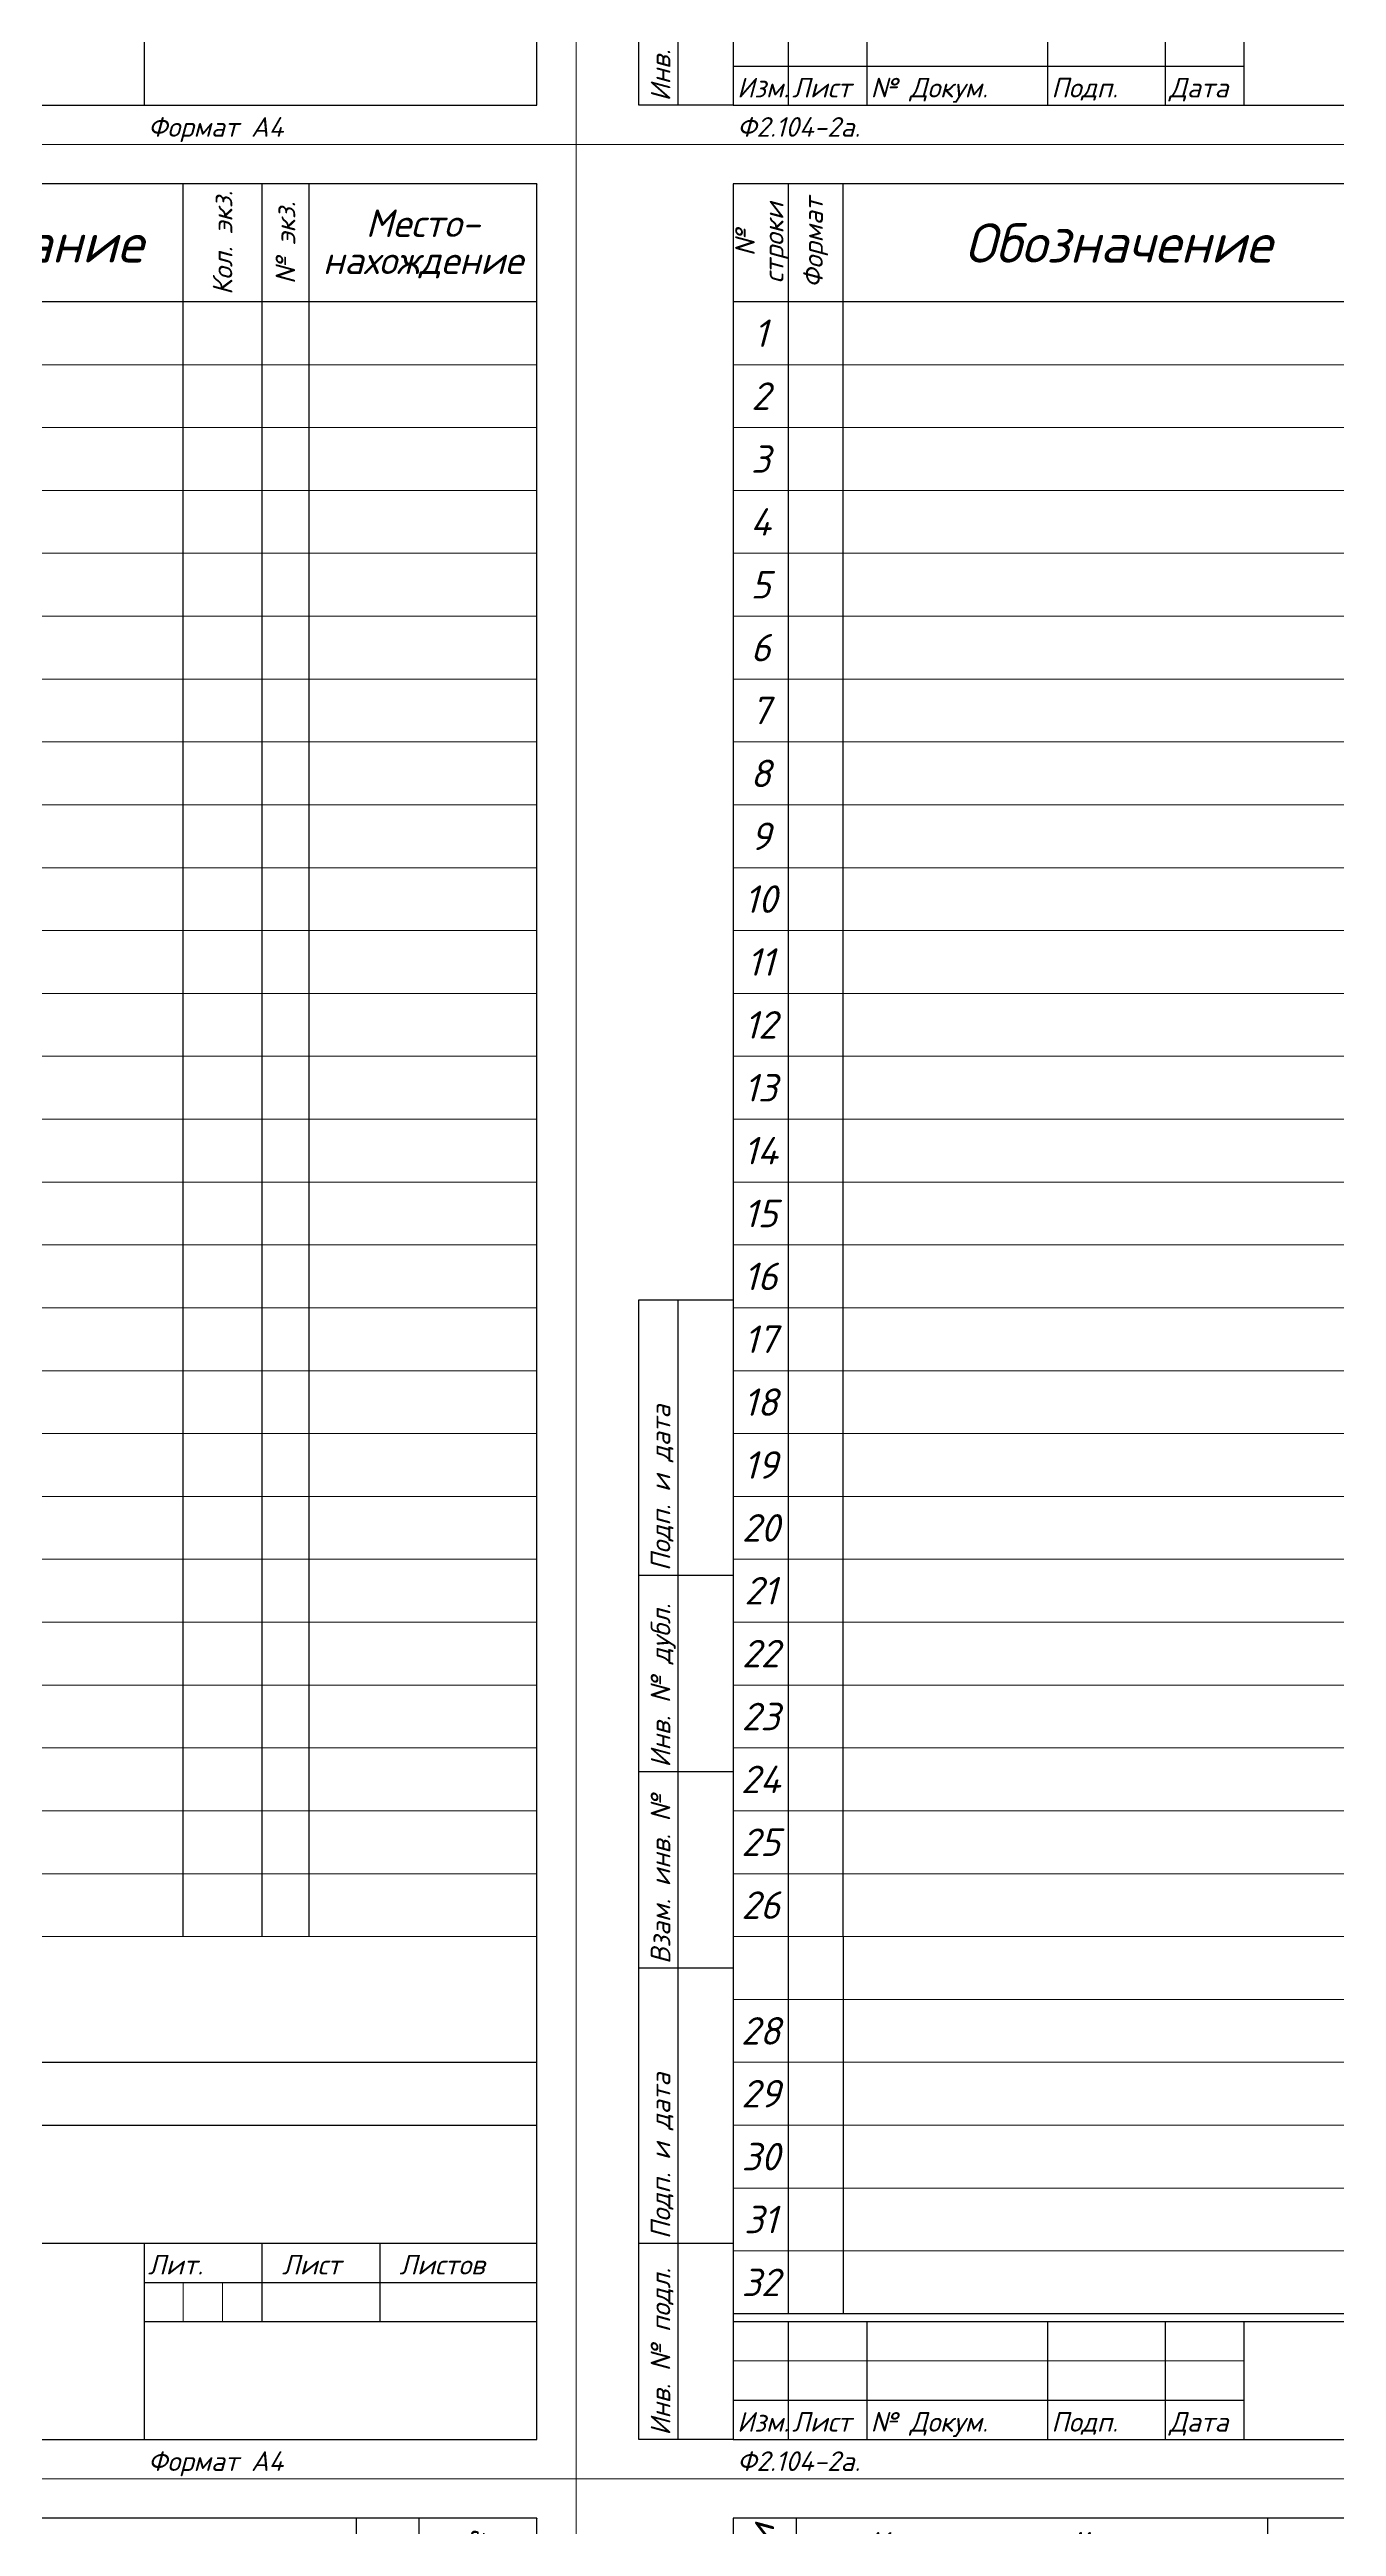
# Model space of a CAD drawing. Header units: millimetres. Extents: x 193 to 5157, y -4069 to 285.
# Drawn here: x 2776.1 to 2939.9, y -3777.9 to -3462.7 of the extents above; entities that cross this region are included whole.
import ezdxf
from ezdxf.enums import TextEntityAlignment as Align

# ---------------------------------------------------------------- set-up
doc = ezdxf.new("R2010")
doc.units = ezdxf.units.MM
doc.layers.add('4', color=4, linetype='Continuous', lineweight=15)
doc.layers.add('рамка', color=253, linetype='Continuous', lineweight=5)
doc.layers.add('Привязки', color=2, linetype='Continuous', lineweight=0, plot=False)
doc.styles.add('текст', font='isocpeui.ttf')

# ---------------------------------------------------------------- blocks, each defined once
blk = doc.blocks.new('*U43')
blk.add_line((155, 20), (155, 5))
blk.add_lwpolyline([(20, 5), (205, 5), (205, 292), (20, 292)], close=True)
at = {"layer": 'Привязки'}
blk.add_lwpolyline([(0, 0), (210, 0), (210, 297), (0, 297)], close=True, dxfattribs=at)
at = {"layer": 'рамка'}
blk.add_lwpolyline([(0, 297), (210, 297), (210, 0), (0, 0)], close=True, dxfattribs=at)
at = {"style": 'текст'}
blk.add_text('Формат A4', height=2.5, dxfattribs=at).set_placement((155.5, 1))
for tag, p, height in [('ПРИМЕНЯЕМОСТЬ', (19, 232.5), 2.5), ('ВЗАМИНВ№', (19, 65.5), 2.5), ('ДАТАУЧЁТА', (19, 30.5), 2.5), ('ИНВ№ДУБЛ', (205, 45), 0.0000114), ('ДАТАУЧЁТАДУБЛ', (205, 45), 0.0000114), ('СПРАВ№', (205, 45), 0.0000114), ('ИНВ№ПОДЛ', (19, 5.5), 2.5)]:
    blk.add_attdef(tag, p, '', height=height, rotation=90, dxfattribs=at)
for tag, height, p in [('30', 5, (145, 49)), ('27', 0.0000159, (205, 45)), ('28', 0.0000159, (205, 45)), ('29', 0.0000159, (205, 45)), ('ЛИСТ', 2.5, (177.5, 22.5)), ('ЛИСТОВ', 2.5, (195, 22.5))]:
    blk.add_attdef(tag, text='', height=height, dxfattribs=at).set_placement(p, align=Align.MIDDLE)
for tag, p, height in [('ИЗМ2', (20.5, 41), 2.5), ('ЛИСТИЗМ2', (27.5, 41), 2.5), ('№ДОКУМИЗМ2', (37.5, 41), 2.5), ('ПОДПИЗМ2', (60.5, 41), 2.5), ('ДАТАИЗМ2', (75.5, 41), 2.5), ('ОБОЗНАЧЕНИЕ', (90, 36), 5), ('ИЗМ1', (20.5, 36), 2.5), ('ЛИСТИЗМ1', (27.5, 36), 2.5), ('№ДОКУМИЗМ1', (37.5, 36), 2.5), ('ПОДПИЗМ1', (60.5, 36), 2.5), ('ДАТАИЗМ1', (75.5, 36), 2.5), ('РАЗРАБ', (37.5, 26), 2.5), ('ДАТАРАЗРАБ', (75.5, 26), 2.5), ('ПРОВ', (37.5, 21), 2.5), ('ДАТАПРОВ', (75.5, 21), 2.5), ('10', (20.5, 16), 2.5), ('11', (37.5, 16), 2.5), ('12', (60.5, 16), 2.5), ('13', (75.5, 16), 2.5), ('НКОНТР', (37.5, 11), 2.5), ('ДАТАНКОНТР', (75.5, 11), 2.5), ('УТВ', (37.5, 6), 2.5), ('ДАТАУТВ', (75.5, 6), 2.5)]:
    blk.add_attdef(tag, p, '', height=height, dxfattribs=at)
for tag, height, p in [('НАИМЕНОВАНИЕ1', 5, (120, 21)), ('НАИМЕНОВАНИЕ2', 3.5, (120, 16)), ('НАИМЕНОВАНИЕ3', 3.5, (120, 11)), ('ПРЕДПРИЯТИЕ', 3.5, (180, 11)), ('НАИМЕНОВАНИЕ4', 2.5, (120, 6))]:
    blk.add_attdef(tag, text='', height=height, dxfattribs=at).set_placement(p, align=Align.CENTER)
for tag, p in [('ЛИТЕРА', (157.5, 22)), ('ЛИТЕРА2', (162.5, 22)), ('ЛИТЕРА3', (167.5, 22))]:
    blk.add_attdef(tag, text='', height=2.5, dxfattribs=at).set_placement(p, align=Align.RIGHT)
for tag, p in [('ИНДЕКС', (157.5, 23)), ('ИНДЕКС2', (162.5, 23)), ('ИНДЕКС3', (167.5, 23))]:
    blk.add_attdef(tag, text='', height=2.5, dxfattribs=at).set_placement(p, align=Align.TOP_LEFT)
blk = doc.blocks.new('*U44')
for p, q in [((20, 45), (20, 5)), ((8, 5), (8, 30)), ((13, 5), (13, 30)), ((27, 20), (27, 5)), ((37, 20), (37, 5)), ((60, 20), (60, 5)), ((75, 20), (75, 5)), ((85, 20), (85, 5)), ((20, 10), (85, 10)), ((20, 5), (8, 5))]:
    blk.add_line(p, q)
blk.add_lwpolyline([(20, 5), (205, 5), (205, 292), (20, 292)], close=True)
at = {"layer": 'Привязки'}
blk.add_lwpolyline([(0, 0), (210, 0), (210, 297), (0, 297)], close=True, dxfattribs=at)
at = {"layer": 'рамка'}
blk.add_lwpolyline([(0, 297), (210, 297), (210, 0), (0, 0)], close=True, dxfattribs=at)
at = {"style": 'текст'}
blk.add_text('Инв. № подл.', height=2.5, rotation=90, dxfattribs=at).set_placement((12, 5.5))
for s, height, p in [('Изм.', 2.5, (20.5, 6)), ('Лист', 2.5, (27.5, 6)), ('№ Докум.', 2.5, (37.5, 6)), ('Подп.', 2.5, (60.5, 6)), ('Дата', 2.5, (75.5, 6)), ('Ф2.104-2.', 0.0005, (20, 5)), ('Ф2.104-2а.', 2.5, (20.5, 1))]:
    blk.add_text(s, height=height, dxfattribs=at).set_placement(p)
for tag, p, height in [('ПРИМЕНЯЕМОСТЬ', (20, 292), 0.0000208), ('ВЗАМИНВ№', (20, 292), 0.0000208), ('ДАТАУЧЁТА', (19, 30.5), 2.5), ('ИНВ№ПОДЛ', (19, 5.5), 2.5), ('ИНВ№ДУБЛ', (205, 20), 0.000000000142), ('ДАТАУЧЁТАДУБЛ', (205, 20), 0.000000000142), ('СПРАВ№', (205, 20), 0.000000000142)]:
    blk.add_attdef(tag, p, '', height=height, rotation=90, dxfattribs=at)
for tag, p, height in [('ДАТАПРОВ', (75.5, 21), 2.5), ('ИЗМ2', (20.5, 16), 2.5), ('ЛИСТИЗМ2', (27.5, 16), 2.5), ('ОБОЗНАЧЕНИЕ', (90, 11), 5), ('ИЗМ1', (20.5, 11), 2.5), ('ЛИСТИЗМ1', (27.5, 11), 2.5), ('№ДОКУМИЗМ1', (37.5, 11), 2.5), ('ПОДПИЗМ1', (60.5, 11), 2.5), ('ДАТАИЗМ1', (75.5, 11), 2.5), ('ДАТАНКОНТР', (75.5, 11), 2.5), ('ДАТАУТВ', (75.5, 6), 2.5), ('РАЗРАБ', (205, 5), 0.0000135), ('ПРОВ', (205, 5), 0.0000135), ('НКОНТР', (205, 5), 0.0000135), ('УТВ', (205, 5), 0.0000135), ('10', (205, 5), 0.0000135), ('11', (205, 5), 0.0000135), ('12', (205, 5), 0.0000135), ('13', (205, 5), 0.0000135), ('№ДОКУМИЗМ2', (205, 5), 0.0000135), ('ПОДПИЗМ2', (205, 5), 0.0000135), ('ДАТАИЗМ2', (205, 5), 0.0000135), ('ДАТАРАЗРАБ', (205, 5), 0.0000135)]:
    blk.add_attdef(tag, p, '', height=height, dxfattribs=at)
for tag, height, p in [('27', 0.0000159, (205, 20)), ('28', 0.0000159, (205, 20)), ('29', 0.0000159, (205, 20)), ('30', 0.0000625, (205, 20)), ('ЛИСТ', 2.5, (200, 10.5)), ('ЛИСТОВ', 0.0000135, (205, 5))]:
    blk.add_attdef(tag, text='', height=height, dxfattribs=at).set_placement(p, align=Align.MIDDLE)
for tag, height in [('НАИМЕНОВАНИЕ1', 0.000027), ('НАИМЕНОВАНИЕ2', 0.0000189), ('НАИМЕНОВАНИЕ3', 0.0000189), ('НАИМЕНОВАНИЕ4', 0.0000135), ('ПРЕДПРИЯТИЕ', 0.0000189)]:
    blk.add_attdef(tag, text='', height=height, dxfattribs=at).set_placement((205, 5), align=Align.CENTER)
for tag in ['ЛИТЕРА', 'ЛИТЕРА2', 'ЛИТЕРА3']:
    blk.add_attdef(tag, text='', height=0.0000135, dxfattribs=at).set_placement((205, 5), align=Align.RIGHT)
for tag in ['ИНДЕКС', 'ИНДЕКС2', 'ИНДЕКС3']:
    blk.add_attdef(tag, text='', height=0.0000135, dxfattribs=at).set_placement((205, 5), align=Align.TOP_LEFT)
blk = doc.blocks.new('БланкСпецификация2')
for p, q in [((0, -271), (-185, -271)), ((-179, -223), (-179, -271)), ((-173, -223), (-173, -271)), ((-165, -223), (-165, -271)), ((-95, -223), (-95, -271)), ((-32, -223), (-32, -271)), ((-22, -223), (-22, -271))]:
    blk.add_line(p, q)
at = {"layer": '4'}
for p, q in [((0, -223), (-185, -223)), ((0, -231), (-185, -231)), ((0, -239), (-185, -239)), ((0, -247), (-185, -247)), ((0, -255), (-185, -255)), ((0, -263), (-185, -263))]:
    blk.add_line(p, q, dxfattribs=at)
blk = doc.blocks.new('БланкСпецификация1')
for p, q in [((-179, 0), (-179, -223)), ((-173, -223), (-173, 0)), ((-165, 0), (-165, -223)), ((-95, 0), (-95, -223)), ((-32, -223), (-32, 0)), ((-22, 0), (-22, -223)), ((0, -15), (-185, -15))]:
    blk.add_line(p, q)
at = {"layer": '4'}
for p, q in [((0, -23), (-185, -23)), ((0, -31), (-185, -31)), ((0, -39), (-185, -39)), ((0, -47), (-185, -47)), ((0, -55), (-185, -55)), ((0, -63), (-185, -63)), ((0, -71), (-185, -71)), ((0, -79), (-185, -79)), ((0, -87), (-185, -87)), ((0, -95), (-185, -95)), ((0, -103), (-185, -103)), ((0, -111), (-185, -111)), ((0, -119), (-185, -119)), ((0, -127), (-185, -127)), ((0, -135), (-185, -135)), ((0, -143), (-185, -143)), ((0, -151), (-185, -151)), ((0, -159), (-185, -159)), ((0, -167), (-185, -167)), ((0, -175), (-185, -175)), ((0, -183), (-185, -183)), ((0, -191), (-185, -191)), ((0, -199), (-185, -199)), ((0, -207), (-185, -207)), ((0, -215), (-185, -215)), ((0, -223), (-185, -223))]:
    blk.add_line(p, q, dxfattribs=at)
at = {"style": 'текст'}
for s, height, p in [('Фоpмат', 2.5, (-182, -8)), ('Зона', 3.5, (-176, -8)), ('Поз.', 3.5, (-169, -8)), ('Кол.', 3.5, (-27, -8))]:
    blk.add_text(s, height=height, rotation=90, dxfattribs=at).set_placement(p, align=Align.MIDDLE)
for s, height, p in [('Обозначение', 5, (-130, -8)), ('Hаименование', 5, (-64, -8)), ('Пpиме-', 3.5, (-11, -5)), ('чание', 3.5, (-11, -10))]:
    blk.add_text(s, height=height, dxfattribs=at).set_placement(p, align=Align.MIDDLE)
blk = doc.blocks.new('БланкПЭ2')
for p, q in [((0, -271), (-185, -271)), ((-165, -223), (-165, -271)), ((-55, -223), (-55, -271)), ((-45, -223), (-45, -271))]:
    blk.add_line(p, q)
at = {"layer": '4'}
for p, q in [((0, -223), (-185, -223)), ((0, -231), (-185, -231)), ((0, -239), (-185, -239)), ((0, -247), (-185, -247)), ((0, -255), (-185, -255)), ((0, -263), (-185, -263))]:
    blk.add_line(p, q, dxfattribs=at)
blk = doc.blocks.new('БланкПЭ1')
for p, q in [((-165, 0), (-165, -223)), ((-55, 0), (-55, -223)), ((-45, -223), (-45, 0)), ((0, -15), (-185, -15))]:
    blk.add_line(p, q)
at = {"layer": '4'}
for p, q in [((0, -23), (-185, -23)), ((0, -31), (-185, -31)), ((0, -39), (-185, -39)), ((0, -47), (-185, -47)), ((0, -55), (-185, -55)), ((0, -63), (-185, -63)), ((0, -71), (-185, -71)), ((0, -79), (-185, -79)), ((0, -87), (-185, -87)), ((0, -95), (-185, -95)), ((0, -103), (-185, -103)), ((0, -111), (-185, -111)), ((0, -119), (-185, -119)), ((0, -127), (-185, -127)), ((0, -135), (-185, -135)), ((0, -143), (-185, -143)), ((0, -151), (-185, -151)), ((0, -159), (-185, -159)), ((0, -167), (-185, -167)), ((0, -175), (-185, -175)), ((0, -183), (-185, -183)), ((0, -191), (-185, -191)), ((0, -199), (-185, -199)), ((0, -207), (-185, -207)), ((0, -215), (-185, -215)), ((0, -223), (-185, -223))]:
    blk.add_line(p, q, dxfattribs=at)
at = {"style": 'текст'}
for s, height, p in [('обозна-', 3.5, (-175, -8)), ('чение', 3.5, (-175, -13)), ('Поз.', 3.5, (-175, -2)), ('Hаименование', 5, (-110, -8)), ('Кол.', 3.5, (-50, -8)), ('Пpимечание', 3.5, (-22, -8))]:
    blk.add_text(s, height=height, dxfattribs=at).set_placement(p, align=Align.MIDDLE)
blk = doc.blocks.new('БланкЛистИзм2')
for p, q in [((0, -271), (-185, -271)), ((-177, -231), (-177, -271)), ((-157, -231), (-157, -271)), ((-137, -231), (-137, -271)), ((-117, -231), (-117, -271)), ((-97, -231), (-97, -271)), ((-77, -231), (-77, -271)), ((-52, -231), (-52, -271)), ((-27, -231), (-27, -271)), ((-12, -231), (-12, -271))]:
    blk.add_line(p, q)
at = {"layer": '4'}
for p, q in [((0, -239), (-185, -239)), ((0, -247), (-185, -247)), ((0, -255), (-185, -255)), ((0, -263), (-185, -263))]:
    blk.add_line(p, q, dxfattribs=at)
blk = doc.blocks.new('БланкЛистИзм1')
for p, q in [((0, -6), (-185, -6)), ((0, -31), (-185, -31)), ((-177, -6), (-177, -231)), ((-97, -15), (-177, -15)), ((-157, -231), (-157, -15)), ((-137, -231), (-137, -15)), ((-117, -231), (-117, -15)), ((-97, -231), (-97, -6)), ((-77, -231), (-77, -6)), ((-52, -231), (-52, -6)), ((-27, -231), (-27, -6)), ((-12, -231), (-12, -6))]:
    blk.add_line(p, q)
at = {"layer": '4'}
for p, q in [((0, -39), (-185, -39)), ((0, -47), (-185, -47)), ((0, -55), (-185, -55)), ((0, -63), (-185, -63)), ((0, -71), (-185, -71)), ((0, -79), (-185, -79)), ((0, -87), (-185, -87)), ((0, -95), (-185, -95)), ((0, -103), (-185, -103)), ((0, -111), (-185, -111)), ((0, -119), (-185, -119)), ((0, -127), (-185, -127)), ((0, -135), (-185, -135)), ((0, -143), (-185, -143)), ((0, -151), (-185, -151)), ((0, -159), (-185, -159)), ((0, -167), (-185, -167)), ((0, -175), (-185, -175)), ((0, -183), (-185, -183)), ((0, -191), (-185, -191)), ((0, -199), (-185, -199)), ((0, -207), (-185, -207)), ((0, -215), (-185, -215)), ((0, -223), (-185, -223)), ((0, -231), (-185, -231))]:
    blk.add_line(p, q, dxfattribs=at)
at = {"style": 'текст'}
for s, height, p in [('Изм.', 2.5, (-181, -18)), ('Измененных', 2.5, (-167, -23)), ('Номера листов (страниц)', 2.5, (-137, -11)), ('Замененных', 2.5, (-147, -23)), ('Новых', 2.5, (-127, -23)), ('Лист регистрации изменений', 3.5, (-92, -3)), ('Аннулиро-', 2.5, (-107, -21)), ('ванных', 2.5, (-107, -25)), ('(страниц)', 2.5, (-87, -20)), ('в докум.', 2.5, (-87, -24)), ('листов', 2.5, (-87, -17)), ('Всего', 2.5, (-87, -12)), ('№ докум', 2.5, (-64, -18)), ('докум. и дата', 2.5, (-40, -25)), ('дительного ', 2.5, (-40, -21)), ('№ сопрово-', 2.5, (-40, -17)), ('Входящий', 2.5, (-40, -13)), ('Подпись', 2.5, (-20, -18)), ('Дата', 2.5, (-6, -18))]:
    blk.add_text(s, height=height, dxfattribs=at).set_placement(p, align=Align.MIDDLE)
blk = doc.blocks.new('БланкВедомость2')
for p, q in [((-178, -223), (-178, -271)), ((-171, -223), (-171, -271)), ((-101, -223), (-101, -271)), ((-45, -223), (-45, -271)), ((-35, -223), (-35, -271)), ((-29, -223), (-29, -271)), ((0, -271), (-185, -271))]:
    blk.add_line(p, q)
at = {"layer": '4'}
for p, q in [((0, -223), (-185, -223)), ((0, -231), (-185, -231)), ((0, -239), (-185, -239)), ((0, -247), (-185, -247)), ((0, -255), (-185, -255)), ((0, -263), (-185, -263))]:
    blk.add_line(p, q, dxfattribs=at)
at = {"style": 'текст'}
for s, p in [('28', (-181.5, -235)), ('29', (-181.5, -243)), ('30', (-181.5, -251)), ('31', (-181.5, -259)), ('32', (-181.5, -267))]:
    blk.add_text(s, height=3.5, dxfattribs=at).set_placement(p, align=Align.MIDDLE)
blk = doc.blocks.new('БланкВедомость1')
for p, q in [((-178, 0), (-178, -223)), ((-171, -223), (-171, 0)), ((-101, 0), (-101, -223)), ((-45, -223), (-45, 0)), ((-35, 0), (-35, -223)), ((-29, 0), (-29, -223)), ((0, -15), (-185, -15))]:
    blk.add_line(p, q)
at = {"layer": '4'}
for p, q in [((0, -23), (-185, -23)), ((0, -31), (-185, -31)), ((0, -39), (-185, -39)), ((0, -47), (-185, -47)), ((0, -55), (-185, -55)), ((0, -63), (-185, -63)), ((0, -71), (-185, -71)), ((0, -79), (-185, -79)), ((0, -87), (-185, -87)), ((0, -95), (-185, -95)), ((0, -103), (-185, -103)), ((0, -111), (-185, -111)), ((0, -119), (-185, -119)), ((0, -127), (-185, -127)), ((0, -135), (-185, -135)), ((0, -143), (-185, -143)), ((0, -151), (-185, -151)), ((0, -159), (-185, -159)), ((0, -167), (-185, -167)), ((0, -175), (-185, -175)), ((0, -183), (-185, -183)), ((0, -191), (-185, -191)), ((0, -199), (-185, -199)), ((0, -207), (-185, -207)), ((0, -215), (-185, -215)), ((0, -223), (-185, -223))]:
    blk.add_line(p, q, dxfattribs=at)
at = {"style": 'текст'}
for s, p in [('строки', (-179.5, -7.5)), ('Формат', (-174.5, -7.5)), ('Кол. экз.', (-40, -7.5)), ('№ экз.', (-32, -7.5)), ('№', (-183.5, -7.5))]:
    blk.add_text(s, height=2.5, rotation=90, dxfattribs=at).set_placement(p, align=Align.MIDDLE)
for s, height, p in [('Обозначение', 5, (-136, -7.5)), ('Hаименование', 5, (-73, -7.5)), ('Место-', 3.5, (-14.5, -5)), ('нахождение', 3.5, (-14.5, -10)), ('1', 3.5, (-181.5, -19)), ('2', 3.5, (-181.5, -27)), ('3', 3.5, (-181.5, -35)), ('4', 3.5, (-181.5, -43)), ('5', 3.5, (-181.5, -51)), ('6', 3.5, (-181.5, -59)), ('7', 3.5, (-181.5, -67)), ('8', 3.5, (-181.5, -75)), ('9', 3.5, (-181.5, -83)), ('10', 3.5, (-181.5, -91)), ('11', 3.5, (-181.5, -99)), ('12', 3.5, (-181.5, -107)), ('13', 3.5, (-181.5, -115)), ('14', 3.5, (-181.5, -123)), ('15', 3.5, (-181.5, -131)), ('16', 3.5, (-181.5, -139)), ('17', 3.5, (-181.5, -147)), ('18', 3.5, (-181.5, -155)), ('19', 3.5, (-181.5, -163)), ('20', 3.5, (-181.5, -171)), ('21', 3.5, (-181.5, -179)), ('22', 3.5, (-181.5, -187)), ('23', 3.5, (-181.5, -195)), ('24', 3.5, (-181.5, -203)), ('25', 3.5, (-181.5, -211)), ('26', 3.5, (-181.5, -219))]:
    blk.add_text(s, height=height, dxfattribs=at).set_placement(p, align=Align.MIDDLE)
blk = doc.blocks.new('БланкТБ1')
for p, q in [((-171, -223), (-171, 0)), ((-157, -223), (-157, 0)), ((-57, -223), (-57, 0)), ((-23, -223), (-23, 0)), ((0, -15), (-185, -15)), ((-57, -8), (-23, -8)), ((-37, -223), (-37, -8))]:
    blk.add_line(p, q)
at = {"layer": '4'}
for p, q in [((0, -23), (-185, -23)), ((0, -31), (-185, -31)), ((0, -39), (-185, -39)), ((0, -47), (-185, -47)), ((0, -55), (-185, -55)), ((0, -63), (-185, -63)), ((0, -71), (-185, -71)), ((0, -79), (-185, -79)), ((0, -87), (-185, -87)), ((0, -95), (-185, -95)), ((0, -103), (-185, -103)), ((0, -111), (-185, -111)), ((0, -119), (-185, -119)), ((0, -127), (-185, -127)), ((0, -135), (-185, -135)), ((0, -143), (-185, -143)), ((0, -151), (-185, -151)), ((0, -159), (-185, -159)), ((0, -167), (-185, -167)), ((0, -175), (-185, -175)), ((0, -183), (-185, -183)), ((0, -191), (-185, -191)), ((0, -199), (-185, -199)), ((0, -207), (-185, -207)), ((0, -215), (-185, -215)), ((0, -223), (-185, -223))]:
    blk.add_line(p, q, dxfattribs=at)
at = {"style": 'текст'}
for s, height, p in [('№ цепи', 2.5, (-178, -8)), ('Цвет', 2.5, (-164, -8)), ('Соединение', 5, (-107, -8)), ('Маpка', 2.5, (-47, -11)), ('Данные', 2.5, (-40, -2)), ('пpовода', 2.5, (-40, -6)), ('Сечение', 2.5, (-30, -11)), ('Пpиме-', 3.5, (-12, -5)), ('чание', 3.5, (-12, -10))]:
    blk.add_text(s, height=height, dxfattribs=at).set_placement(p, align=Align.MIDDLE)
blk = doc.blocks.new('БланкТБ2')
for p, q in [((0, -271), (-185, -271)), ((-171, -223), (-171, -271)), ((-157, -223), (-157, -271)), ((-57, -223), (-57, -271)), ((-37, -223), (-37, -271)), ((-23, -223), (-23, -271))]:
    blk.add_line(p, q)
at = {"layer": '4'}
for p, q in [((0, -223), (-185, -223)), ((0, -231), (-185, -231)), ((0, -239), (-185, -239)), ((0, -247), (-185, -247)), ((0, -255), (-185, -255)), ((0, -263), (-185, -263))]:
    blk.add_line(p, q, dxfattribs=at)
blk = doc.blocks.new('БланкУпаковка1')
for p, q in [((-177, 0), (-177, -223)), ((-117, 0), (-117, -223)), ((-23, 0), (-23, -223)), ((-15, 0), (-15, -223)), ((-23, -8), (-177, -8)), ((-139, -8), (-139, -223)), ((-131, -8), (-131, -223)), ((-79, -8), (-79, -223)), ((-31, -8), (-31, -223))]:
    blk.add_line(p, q)
blk.add_lwpolyline([(-185, -23), (0, -23)])
at = {"layer": '4'}
for points in [[(-185, -31), (0, -31)], [(-185, -39), (0, -39)], [(-185, -47), (0, -47)], [(-185, -55), (0, -55)], [(-185, -63), (0, -63)], [(-185, -71), (0, -71)], [(-185, -79), (0, -79)], [(-185, -87), (0, -87)], [(-185, -95), (0, -95)], [(-185, -103), (0, -103)], [(-185, -111), (0, -111)], [(-185, -119), (0, -119)], [(-185, -127), (0, -127)], [(-185, -135), (0, -135)], [(-185, -143), (0, -143)], [(-185, -151), (0, -151)], [(-185, -159), (0, -159)], [(-185, -167), (0, -167)], [(-185, -175), (0, -175)], [(-185, -183), (0, -183)], [(-185, -191), (0, -191)], [(-185, -199), (0, -199)], [(-185, -207), (0, -207)], [(-185, -215), (0, -215)], [(-185, -223), (0, -223)]]:
    blk.add_lwpolyline(points, dxfattribs=at)
at = {"style": 'текст'}
for s, height, p in [('№ стpоки', 3.5, (-181, -11.5)), ('Пpимечание', 2.5, (-7.5, -11.5)), ('Вес ящика', 2.5, (-21, -11.5)), ('бpутто', 2.5, (-17, -11.5)), ('Кол.', 3.5, (-135, -15.5)), ('Кол.', 3.5, (-27, -15.5))]:
    blk.add_text(s, height=height, rotation=90, dxfattribs=at).set_placement(p, align=Align.MIDDLE)
for s, height, p in [('Упаковочный ящик', 3.5, (-147, -4)), ('Изделие', 3.5, (-70, -4)), ('Маpки', 2.5, (-124, -10.5)), ('Обозначение', 3.5, (-158, -15.5)), ('pовочн', 2.5, (-124, -15.5)), ('Обозначение', 3.5, (-98, -15.5)), ('Hаименование', 3.5, (-55, -15.5)), ('№', 2.5, (-124, -20.5)), ('1', 3.5, (-181, -27)), ('2', 3.5, (-181, -35)), ('3', 3.5, (-181, -43)), ('4', 3.5, (-181, -51)), ('5', 3.5, (-181, -59)), ('6', 3.5, (-181, -67)), ('7', 3.5, (-181, -75)), ('8', 3.5, (-181, -83)), ('9', 3.5, (-181, -91)), ('10', 3.5, (-181, -99)), ('11', 3.5, (-181, -107)), ('12', 3.5, (-181, -115)), ('13', 3.5, (-181, -123)), ('14', 3.5, (-181, -131)), ('15', 3.5, (-181, -139)), ('16', 3.5, (-181, -147)), ('17', 3.5, (-181, -155)), ('18', 3.5, (-181, -163)), ('19', 3.5, (-181, -171)), ('20', 3.5, (-181, -179)), ('21', 3.5, (-181, -187)), ('22', 3.5, (-181, -195)), ('23', 3.5, (-181, -203)), ('24', 3.5, (-181, -211)), ('25', 3.5, (-181, -219))]:
    blk.add_text(s, height=height, dxfattribs=at).set_placement(p, align=Align.MIDDLE)
blk = doc.blocks.new('БланкУпаковка2')
for p, q in [((-177, -223), (-177, -271)), ((-139, -223), (-139, -271)), ((-131, -223), (-131, -271)), ((-117, -223), (-117, -271)), ((-79, -223), (-79, -271)), ((-31, -223), (-31, -271)), ((-23, -223), (-23, -271)), ((-15, -223), (-15, -271))]:
    blk.add_line(p, q)
blk.add_lwpolyline([(-185, -271), (0, -271)])
at = {"layer": '4'}
for points in [[(-185, -223), (0, -223)], [(-185, -231), (0, -231)], [(-185, -239), (0, -239)], [(-185, -247), (0, -247)], [(-185, -255), (0, -255)], [(-185, -263), (0, -263)]]:
    blk.add_lwpolyline(points, dxfattribs=at)
at = {"style": 'текст'}
for s, p in [('27', (-181, -235)), ('28', (-181, -243)), ('29', (-181, -251)), ('30', (-181, -259)), ('31', (-181, -267))]:
    blk.add_text(s, height=3.5, dxfattribs=at).set_placement(p, align=Align.MIDDLE)
blk = doc.blocks.new('*U45')
for p, q in [((85, 53), (205, 53)), ((20, 45), (205, 45)), ((85, 30), (155, 30)), ((155, 30), (155, 20)), ((155, 30), (205, 30)), ((170, 30), (170, 20)), ((185, 30), (185, 20)), ((155, 25), (205, 25)), ((155, 20), (205, 20)), ((155, 20), (155, 5))]:
    blk.add_line(p, q)
for points in [[(20, 5), (205, 5), (205, 292), (20, 292)], [(205, 45), (205, 45), (205, 45), (205, 45)], [(205, 45), (205, 45), (205, 45), (205, 45)], [(205, 45), (205, 45), (205, 45), (205, 45)]]:
    blk.add_lwpolyline(points, close=True)
at = {"layer": '4'}
for p, q in [((160, 25), (160, 20)), ((165, 25), (165, 20))]:
    blk.add_line(p, q, dxfattribs=at)
at = {"layer": 'Привязки'}
blk.add_lwpolyline([(0, 0), (210, 0), (210, 297), (0, 297)], close=True, dxfattribs=at)
at = {"layer": 'рамка'}
blk.add_lwpolyline([(0, 297), (210, 297), (210, 0), (0, 0)], close=True, dxfattribs=at)
blk.add_blockref('БланкВедомость1', (205, 292))
for name, xscale, yscale, zscale in [('БланкПЭ1', 0.0001818181818293851, 0.0001818181818293851, 0.0001818181818293851), ('БланкСпецификация1', 0.0001052631579057106, 0.0001052631579057106, 0.0001052631579057106), ('БланкЛистИзм1', 0.0001000000000033197, 0.0001000000000033197, 0.0001000000000033197), ('БланкТБ1', 8.333333332188886e-05, 8.333333332188886e-05, 8.333333332188886e-05), ('БланкУпаковка1', 7.142857143094261e-05, 7.142857143094261e-05, 7.142857143094261e-05), ('БланкВедомость2', 4.329020157456398e-05, 4.329020157456398e-05, 4.329020157456398e-05), ('БланкСпецификация2', 4.556852672976675e-09, 4.556852672976675e-09, 4.556852672976675e-09), ('БланкПЭ2', 7.870909257690073e-09, 7.870909257690073e-09, 7.870909257690073e-09), ('БланкЛистИзм2', 4.328995828473126e-09, 4.328995828473126e-09, 4.328995828473126e-09), ('БланкТБ2', 3.60751073458232e-09, 3.60751073458232e-09, 3.60751073458232e-09), ('БланкУпаковка2', 3.092139877480804e-09, 3.092139877480804e-09, 3.092139877480804e-09)]:
    blk.add_blockref(name, (205, 292), dxfattribs=dict(xscale=xscale, yscale=yscale, zscale=zscale))
at = {"style": 'текст'}
for s, p in [('Лит.', (155.5, 26)), ('Лист', (172.56, 26)), ('Листов', (187.5, 26)), ('Формат A4', (155.5, 1))]:
    blk.add_text(s, height=2.5, dxfattribs=at).set_placement(p)
for tag, p, height in [('ПРИМЕНЯЕМОСТЬ', (19, 232.5), 2.5), ('ВЗАМИНВ№', (19, 65.5), 2.5), ('ДАТАУЧЁТА', (19, 30.5), 2.5), ('ИНВ№ДУБЛ', (205, 45), 0.0000114), ('ДАТАУЧЁТАДУБЛ', (205, 45), 0.0000114), ('СПРАВ№', (205, 45), 0.0000114), ('ИНВ№ПОДЛ', (19, 5.5), 2.5)]:
    blk.add_attdef(tag, p, '', height=height, rotation=90, dxfattribs=at)
for tag, height, p in [('30', 5, (145, 49)), ('27', 0.0000159, (205, 45)), ('28', 0.0000159, (205, 45)), ('29', 0.0000159, (205, 45)), ('ЛИСТ', 2.5, (177.5, 22.5)), ('ЛИСТОВ', 2.5, (195, 22.5))]:
    blk.add_attdef(tag, text='', height=height, dxfattribs=at).set_placement(p, align=Align.MIDDLE)
for tag, p, height in [('ИЗМ2', (20.5, 41), 2.5), ('ЛИСТИЗМ2', (27.5, 41), 2.5), ('№ДОКУМИЗМ2', (37.5, 41), 2.5), ('ПОДПИЗМ2', (60.5, 41), 2.5), ('ДАТАИЗМ2', (75.5, 41), 2.5), ('ОБОЗНАЧЕНИЕ', (90, 36), 5), ('ИЗМ1', (20.5, 36), 2.5), ('ЛИСТИЗМ1', (27.5, 36), 2.5), ('№ДОКУМИЗМ1', (37.5, 36), 2.5), ('ПОДПИЗМ1', (60.5, 36), 2.5), ('ДАТАИЗМ1', (75.5, 36), 2.5), ('РАЗРАБ', (37.5, 26), 2.5), ('ДАТАРАЗРАБ', (75.5, 26), 2.5), ('ПРОВ', (37.5, 21), 2.5), ('ДАТАПРОВ', (75.5, 21), 2.5), ('10', (20.5, 16), 2.5), ('11', (37.5, 16), 2.5), ('12', (60.5, 16), 2.5), ('13', (75.5, 16), 2.5), ('НКОНТР', (37.5, 11), 2.5), ('ДАТАНКОНТР', (75.5, 11), 2.5), ('УТВ', (37.5, 6), 2.5), ('ДАТАУТВ', (75.5, 6), 2.5)]:
    blk.add_attdef(tag, p, '', height=height, dxfattribs=at)
for tag, height, p in [('НАИМЕНОВАНИЕ1', 5, (120, 21)), ('НАИМЕНОВАНИЕ2', 3.5, (120, 16)), ('НАИМЕНОВАНИЕ3', 3.5, (120, 11)), ('ПРЕДПРИЯТИЕ', 3.5, (180, 11)), ('НАИМЕНОВАНИЕ4', 2.5, (120, 6))]:
    blk.add_attdef(tag, text='', height=height, dxfattribs=at).set_placement(p, align=Align.CENTER)
for tag, p in [('ЛИТЕРА', (157.5, 22)), ('ЛИТЕРА2', (162.5, 22)), ('ЛИТЕРА3', (167.5, 22))]:
    blk.add_attdef(tag, text='', height=2.5, dxfattribs=at).set_placement(p, align=Align.RIGHT)
for tag, p in [('ИНДЕКС', (157.5, 23)), ('ИНДЕКС2', (162.5, 23)), ('ИНДЕКС3', (167.5, 23))]:
    blk.add_attdef(tag, text='', height=2.5, dxfattribs=at).set_placement(p, align=Align.TOP_LEFT)
blk = doc.blocks.new('*U46')
for p, q in [((20, 292), (20, 292)), ((20, 292), (20, 292)), ((20, 292), (20, 292)), ((20, 292), (20, 292)), ((20, 292), (20, 292)), ((20, 292), (20, 292)), ((20, 292), (20, 292)), ((8, 115), (8, 150)), ((8, 150), (20, 150)), ((13, 115), (13, 150)), ((8, 90), (8, 115)), ((8, 115), (20, 115)), ((13, 90), (13, 115)), ((8, 65), (8, 90)), ((8, 90), (20, 90)), ((13, 65), (13, 90)), ((8, 30), (8, 65)), ((8, 65), (20, 65)), ((13, 30), (13, 65)), ((20, 45), (20, 5)), ((8, 5), (8, 30)), ((8, 30), (20, 30)), ((13, 5), (13, 30)), ((20, 20), (205, 20)), ((27, 20), (27, 5)), ((37, 20), (37, 5)), ((60, 20), (60, 5)), ((75, 20), (75, 5)), ((85, 20), (85, 5)), ((20, 10), (85, 10)), ((20, 5), (8, 5))]:
    blk.add_line(p, q)
blk.add_lwpolyline([(20, 5), (205, 5), (205, 292), (20, 292)], close=True)
at = {"layer": '4'}
blk.add_line((20, 15), (85, 15), dxfattribs=at)
at = {"layer": 'Привязки'}
blk.add_lwpolyline([(0, 0), (210, 0), (210, 297), (0, 297)], close=True, dxfattribs=at)
at = {"layer": 'рамка'}
blk.add_lwpolyline([(0, 297), (210, 297), (210, 0), (0, 0)], close=True, dxfattribs=at)
blk.add_blockref('БланкВедомость1', (205, 292))
at = {"xscale": 0.9999936446547508, "yscale": 0.9999936446547508}
blk.add_blockref('БланкВедомость2', (205, 292), dxfattribs=at)
at = {"style": 'текст'}
for s, height, p in [('Справ. №', 0.0000208, (20, 292)), ('Перв. примен.', 0.0000208, (20, 292)), ('Подп. и дата', 2.5, (12, 115.5)), ('Инв. № дубл.', 2.5, (12, 90.5)), ('Взам. инв. №', 2.5, (12, 65.5)), ('Подп. и дата', 2.5, (12, 30.5)), ('Инв. № подл.', 2.5, (12, 5.5))]:
    blk.add_text(s, height=height, rotation=90, dxfattribs=at).set_placement(p)
for s, height, p in [('Изм.', 2.5, (20.5, 6)), ('Лист', 2.5, (27.5, 6)), ('№ Докум.', 2.5, (37.5, 6)), ('Подп.', 2.5, (60.5, 6)), ('Дата', 2.5, (75.5, 6)), ('Ф2.104-2.', 0.0005, (20, 5)), ('Ф2.104-2а.', 2.5, (20.5, 1))]:
    blk.add_text(s, height=height, dxfattribs=at).set_placement(p)
for tag, p, height in [('ПРИМЕНЯЕМОСТЬ', (20, 292), 0.0000208), ('ВЗАМИНВ№', (20, 292), 0.0000208), ('ДАТАУЧЁТА', (19, 30.5), 2.5), ('ИНВ№ПОДЛ', (19, 5.5), 2.5), ('ИНВ№ДУБЛ', (205, 20), 0.000000000142), ('ДАТАУЧЁТАДУБЛ', (205, 20), 0.000000000142), ('СПРАВ№', (205, 20), 0.000000000142)]:
    blk.add_attdef(tag, p, '', height=height, rotation=90, dxfattribs=at)
for tag, p, height in [('ДАТАПРОВ', (75.5, 21), 2.5), ('ИЗМ2', (20.5, 16), 2.5), ('ЛИСТИЗМ2', (27.5, 16), 2.5), ('ОБОЗНАЧЕНИЕ', (90, 11), 5), ('ИЗМ1', (20.5, 11), 2.5), ('ЛИСТИЗМ1', (27.5, 11), 2.5), ('№ДОКУМИЗМ1', (37.5, 11), 2.5), ('ПОДПИЗМ1', (60.5, 11), 2.5), ('ДАТАИЗМ1', (75.5, 11), 2.5), ('ДАТАНКОНТР', (75.5, 11), 2.5), ('ДАТАУТВ', (75.5, 6), 2.5), ('РАЗРАБ', (205, 5), 0.0000135), ('ПРОВ', (205, 5), 0.0000135), ('НКОНТР', (205, 5), 0.0000135), ('УТВ', (205, 5), 0.0000135), ('10', (205, 5), 0.0000135), ('11', (205, 5), 0.0000135), ('12', (205, 5), 0.0000135), ('13', (205, 5), 0.0000135), ('№ДОКУМИЗМ2', (205, 5), 0.0000135), ('ПОДПИЗМ2', (205, 5), 0.0000135), ('ДАТАИЗМ2', (205, 5), 0.0000135), ('ДАТАРАЗРАБ', (205, 5), 0.0000135)]:
    blk.add_attdef(tag, p, '', height=height, dxfattribs=at)
for tag, height, p in [('27', 0.0000159, (205, 20)), ('28', 0.0000159, (205, 20)), ('29', 0.0000159, (205, 20)), ('30', 0.0000625, (205, 20)), ('ЛИСТ', 2.5, (200, 10.5)), ('ЛИСТОВ', 0.0000135, (205, 5))]:
    blk.add_attdef(tag, text='', height=height, dxfattribs=at).set_placement(p, align=Align.MIDDLE)
for tag, height in [('НАИМЕНОВАНИЕ1', 0.000027), ('НАИМЕНОВАНИЕ2', 0.0000189), ('НАИМЕНОВАНИЕ3', 0.0000189), ('НАИМЕНОВАНИЕ4', 0.0000135), ('ПРЕДПРИЯТИЕ', 0.0000189)]:
    blk.add_attdef(tag, text='', height=height, dxfattribs=at).set_placement((205, 5), align=Align.CENTER)
for tag in ['ЛИТЕРА', 'ЛИТЕРА2', 'ЛИТЕРА3']:
    blk.add_attdef(tag, text='', height=0.0000135, dxfattribs=at).set_placement((205, 5), align=Align.RIGHT)
for tag in ['ИНДЕКС', 'ИНДЕКС2', 'ИНДЕКС3']:
    blk.add_attdef(tag, text='', height=0.0000135, dxfattribs=at).set_placement((205, 5), align=Align.TOP_LEFT)
blk = doc.blocks.new('*U47')
blk.add_lwpolyline([(20, 5), (205, 5), (205, 292), (20, 292)], close=True)
at = {"layer": 'Привязки'}
blk.add_lwpolyline([(0, 0), (210, 0), (210, 297), (0, 297)], close=True, dxfattribs=at)
at = {"layer": 'рамка'}
blk.add_lwpolyline([(0, 297), (210, 297), (210, 0), (0, 0)], close=True, dxfattribs=at)
blk.add_blockref('БланкУпаковка1', (205, 292))
for name, xscale, yscale, zscale in [('БланкПЭ1', 0.0001818181818293851, 0.0001818181818293851, 0.0001818181818293851), ('БланкСпецификация1', 0.0001052631579057106, 0.0001052631579057106, 0.0001052631579057106), ('БланкЛистИзм1', 0.0001000000000033197, 0.0001000000000033197, 0.0001000000000033197), ('БланкТБ1', 8.333333332188886e-05, 8.333333332188886e-05, 8.333333332188886e-05), ('БланкВедомость1', 7.692307693218936e-05, 7.692307693218936e-05, 7.692307693218936e-05), ('БланкУпаковка2', 4.328973591327667e-05, 4.328973591327667e-05, 4.328973591327667e-05), ('БланкСпецификация2', 4.556852672976675e-09, 4.556852672976675e-09, 4.556852672976675e-09), ('БланкПЭ2', 7.870909257690073e-09, 7.870909257690073e-09, 7.870909257690073e-09), ('БланкЛистИзм2', 4.328995828473126e-09, 4.328995828473126e-09, 4.328995828473126e-09), ('БланкВедомость2', 3.330001163703855e-09, 3.330001163703855e-09, 3.330001163703855e-09), ('БланкТБ2', 3.60751073458232e-09, 3.60751073458232e-09, 3.60751073458232e-09)]:
    blk.add_blockref(name, (205, 292), dxfattribs=dict(xscale=xscale, yscale=yscale, zscale=zscale))
at = {"style": 'текст'}
for tag, p, height in [('ПРИМЕНЯЕМОСТЬ', (19, 232.5), 2.5), ('ВЗАМИНВ№', (19, 65.5), 2.5), ('ДАТАУЧЁТА', (19, 30.5), 2.5), ('ИНВ№ДУБЛ', (205, 45), 0.0000114), ('ДАТАУЧЁТАДУБЛ', (205, 45), 0.0000114), ('СПРАВ№', (205, 45), 0.0000114), ('ИНВ№ПОДЛ', (19, 5.5), 2.5)]:
    blk.add_attdef(tag, p, '', height=height, rotation=90, dxfattribs=at)
for tag, height, p in [('30', 5, (145, 49)), ('27', 0.0000159, (205, 45)), ('28', 0.0000159, (205, 45)), ('29', 0.0000159, (205, 45)), ('ЛИСТ', 2.5, (177.5, 22.5)), ('ЛИСТОВ', 2.5, (195, 22.5))]:
    blk.add_attdef(tag, text='', height=height, dxfattribs=at).set_placement(p, align=Align.MIDDLE)
for tag, p, height in [('ИЗМ2', (20.5, 41), 2.5), ('ЛИСТИЗМ2', (27.5, 41), 2.5), ('№ДОКУМИЗМ2', (37.5, 41), 2.5), ('ПОДПИЗМ2', (60.5, 41), 2.5), ('ДАТАИЗМ2', (75.5, 41), 2.5), ('ОБОЗНАЧЕНИЕ', (90, 36), 5), ('ИЗМ1', (20.5, 36), 2.5), ('ЛИСТИЗМ1', (27.5, 36), 2.5), ('№ДОКУМИЗМ1', (37.5, 36), 2.5), ('ПОДПИЗМ1', (60.5, 36), 2.5), ('ДАТАИЗМ1', (75.5, 36), 2.5), ('РАЗРАБ', (37.5, 26), 2.5), ('ДАТАРАЗРАБ', (75.5, 26), 2.5), ('ПРОВ', (37.5, 21), 2.5), ('ДАТАПРОВ', (75.5, 21), 2.5), ('10', (20.5, 16), 2.5), ('11', (37.5, 16), 2.5), ('12', (60.5, 16), 2.5), ('13', (75.5, 16), 2.5), ('НКОНТР', (37.5, 11), 2.5), ('ДАТАНКОНТР', (75.5, 11), 2.5), ('УТВ', (37.5, 6), 2.5), ('ДАТАУТВ', (75.5, 6), 2.5)]:
    blk.add_attdef(tag, p, '', height=height, dxfattribs=at)
for tag, height, p in [('НАИМЕНОВАНИЕ1', 5, (120, 21)), ('НАИМЕНОВАНИЕ2', 3.5, (120, 16)), ('НАИМЕНОВАНИЕ3', 3.5, (120, 11)), ('ПРЕДПРИЯТИЕ', 3.5, (180, 11)), ('НАИМЕНОВАНИЕ4', 2.5, (120, 6))]:
    blk.add_attdef(tag, text='', height=height, dxfattribs=at).set_placement(p, align=Align.CENTER)
for tag, p in [('ЛИТЕРА', (157.5, 22)), ('ЛИТЕРА2', (162.5, 22)), ('ЛИТЕРА3', (167.5, 22))]:
    blk.add_attdef(tag, text='', height=2.5, dxfattribs=at).set_placement(p, align=Align.RIGHT)
for tag, p in [('ИНДЕКС', (157.5, 23)), ('ИНДЕКС2', (162.5, 23)), ('ИНДЕКС3', (167.5, 23))]:
    blk.add_attdef(tag, text='', height=2.5, dxfattribs=at).set_placement(p, align=Align.TOP_LEFT)
blk = doc.blocks.new('*U48')
blk.add_line((20, 292), (20, 292))
blk.add_line((20, 292), (20, 292))
blk.add_line((20, 292), (20, 292))
blk.add_line((20, 292), (20, 292))
blk.add_line((20, 292), (20, 292))
blk.add_line((20, 292), (20, 292))
blk.add_line((20, 292), (20, 292))
blk.add_lwpolyline([(20, 5), (205, 5), (205, 292), (20, 292)], close=True)
at = {"layer": 'Привязки'}
blk.add_lwpolyline([(0, 0), (210, 0), (210, 297), (0, 297)], close=True, dxfattribs=at)
at = {"layer": 'рамка'}
blk.add_lwpolyline([(0, 297), (210, 297), (210, 0), (0, 0)], close=True, dxfattribs=at)
blk.add_blockref('БланкУпаковка1', (205, 292))
at = {"style": 'текст'}
for s in ['Справ. №', 'Перв. примен.']:
    blk.add_text(s, height=0.0000208, rotation=90, dxfattribs=at).set_placement((20, 292))
for tag, p, height in [('ПРИМЕНЯЕМОСТЬ', (20, 292), 0.0000208), ('ВЗАМИНВ№', (20, 292), 0.0000208), ('ДАТАУЧЁТА', (19, 30.5), 2.5), ('ИНВ№ПОДЛ', (19, 5.5), 2.5), ('ИНВ№ДУБЛ', (205, 20), 0.000000000142), ('ДАТАУЧЁТАДУБЛ', (205, 20), 0.000000000142), ('СПРАВ№', (205, 20), 0.000000000142)]:
    blk.add_attdef(tag, p, '', height=height, rotation=90, dxfattribs=at)
for tag, p, height in [('ДАТАПРОВ', (75.5, 21), 2.5), ('ИЗМ2', (20.5, 16), 2.5), ('ЛИСТИЗМ2', (27.5, 16), 2.5), ('ОБОЗНАЧЕНИЕ', (90, 11), 5), ('ИЗМ1', (20.5, 11), 2.5), ('ЛИСТИЗМ1', (27.5, 11), 2.5), ('№ДОКУМИЗМ1', (37.5, 11), 2.5), ('ПОДПИЗМ1', (60.5, 11), 2.5), ('ДАТАИЗМ1', (75.5, 11), 2.5), ('ДАТАНКОНТР', (75.5, 11), 2.5), ('ДАТАУТВ', (75.5, 6), 2.5), ('РАЗРАБ', (205, 5), 0.0000135), ('ПРОВ', (205, 5), 0.0000135), ('НКОНТР', (205, 5), 0.0000135), ('УТВ', (205, 5), 0.0000135), ('10', (205, 5), 0.0000135), ('11', (205, 5), 0.0000135), ('12', (205, 5), 0.0000135), ('13', (205, 5), 0.0000135), ('№ДОКУМИЗМ2', (205, 5), 0.0000135), ('ПОДПИЗМ2', (205, 5), 0.0000135), ('ДАТАИЗМ2', (205, 5), 0.0000135), ('ДАТАРАЗРАБ', (205, 5), 0.0000135)]:
    blk.add_attdef(tag, p, '', height=height, dxfattribs=at)
for tag, height, p in [('27', 0.0000159, (205, 20)), ('28', 0.0000159, (205, 20)), ('29', 0.0000159, (205, 20)), ('30', 0.0000625, (205, 20)), ('ЛИСТ', 2.5, (200, 10.5)), ('ЛИСТОВ', 0.0000135, (205, 5))]:
    blk.add_attdef(tag, text='', height=height, dxfattribs=at).set_placement(p, align=Align.MIDDLE)
for tag, height in [('НАИМЕНОВАНИЕ1', 0.000027), ('НАИМЕНОВАНИЕ2', 0.0000189), ('НАИМЕНОВАНИЕ3', 0.0000189), ('НАИМЕНОВАНИЕ4', 0.0000135), ('ПРЕДПРИЯТИЕ', 0.0000189)]:
    blk.add_attdef(tag, text='', height=height, dxfattribs=at).set_placement((205, 5), align=Align.CENTER)
for tag in ['ЛИТЕРА', 'ЛИТЕРА2', 'ЛИТЕРА3']:
    blk.add_attdef(tag, text='', height=0.0000135, dxfattribs=at).set_placement((205, 5), align=Align.RIGHT)
for tag in ['ИНДЕКС', 'ИНДЕКС2', 'ИНДЕКС3']:
    blk.add_attdef(tag, text='', height=0.0000135, dxfattribs=at).set_placement((205, 5), align=Align.TOP_LEFT)

msp = doc.modelspace()

# ---------------------------------------------------------------- block references
for name, p in [('*U43', (2633.08, -3474.84)), ('*U44', (2843.08, -3474.84)), ('*U45', (2633.08, -3771.84)), ('*U46', (2843.08, -3771.84)), ('*U47', (2633.08, -4068.84)), ('*U48', (2843.08, -4068.84))]:
    msp.add_blockref(name, p)

doc.saveas('drawing.dxf')
